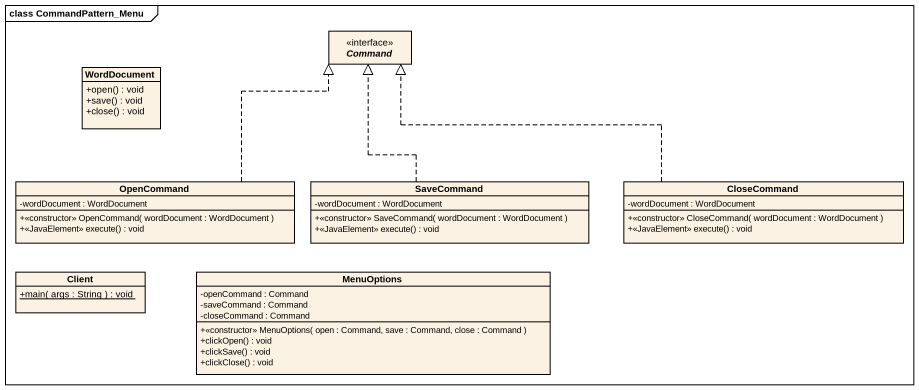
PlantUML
@startuml
mainframe class CommandPattern_Menu
hide circle
hide empty members
skinparam classAttributeIconSize 0
interface Command
class WordDocument {
  +open() : void
  +save() : void
  +close() : void
}
class OpenCommand {
  -wordDocument : WordDocument
  +<<constructor>> OpenCommand( wordDocument : WordDocument )
  +<<JavaElement>> execute() : void
}
class SaveCommand {
  -wordDocument : WordDocument
  +<<constructor>> SaveCommand( wordDocument : WordDocument )
  +<<JavaElement>> execute() : void
}
class CloseCommand {
  -wordDocument : WordDocument
  +<<constructor>> CloseCommand( wordDocument : WordDocument )
  +<<JavaElement>> execute() : void
}
class Client {
  {static} +main( args : String ) : void
}
class MenuOptions {
  -openCommand : Command
  -saveCommand : Command
  -closeCommand : Command
  +<<constructor>> MenuOptions( open : Command, save : Command, close : Command )
  +clickOpen() : void
  +clickSave() : void
  +clickClose() : void
}
OpenCommand .up.|> Command
SaveCommand .up.|> Command
CloseCommand .left.|> Command
@enduml
